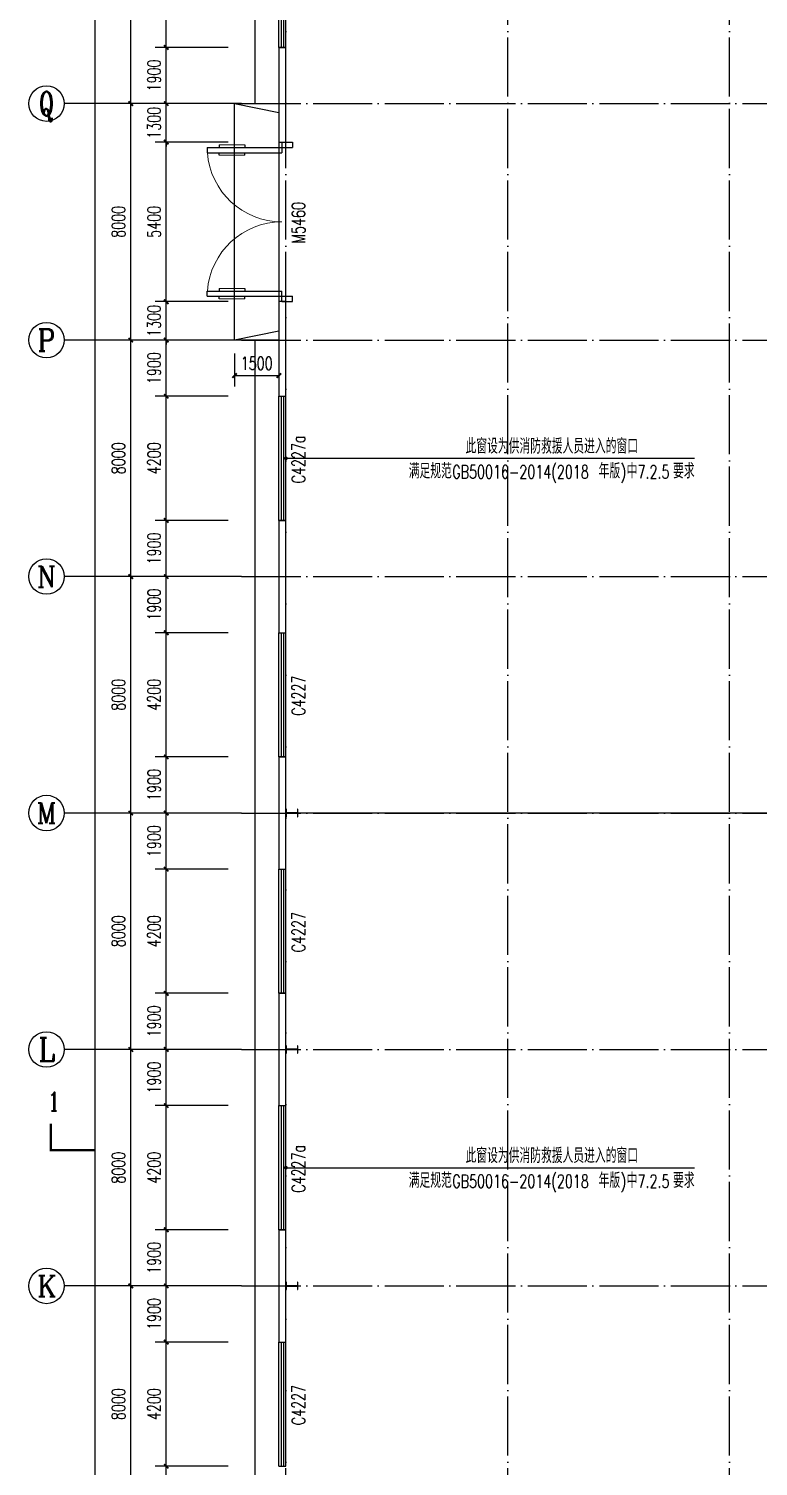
# Model space of a CAD drawing. Extents: x 14591016 to 15383666, y -730593 to -510197.
# Drawn here: x 14687266 to 14711938, y -640743 to -592110 of the extents above; entities that cross this region are included whole.
import ezdxf
from ezdxf.enums import TextEntityAlignment as Align

# ---------------------------------------------------------------- set-up
doc = ezdxf.new("R2010")
doc.units = 0
doc.header["$LTSCALE"] = 1000
doc.header["$MEASUREMENT"] = 0
doc.linetypes.add('DASH', pattern=[0.35, 0.25, -0.1])
doc.linetypes.add('DOTE', pattern=[2.42, 2, -0.2, 0.02, -0.2])
for name, color, linetype in [('AXIS', 3, 'Continuous'), ('AXIS_TEXT', 7, 'Continuous'), ('COLUMN', 2, 'Continuous'), ('DIM_LEAD', 3, 'Continuous'), ('DIM_SYMB', 3, 'Continuous'), ('DOTE', 1, 'DOTE'), ('PUB_DIM', 3, 'Continuous'), ('PUB_TEXT', 7, 'Continuous'), ('WALL-PARAPET', 6, 'Continuous'), ('WINDOW', 4, 'Continuous'), ('WINDOW_TEXT', 7, 'Continuous')]:
    doc.layers.add(name, color=color, linetype=linetype)
doc.styles.add('_TCH_AXIS', font='COMPLEX', dxfattribs={"bigfont": 'GBCBIG'})
doc.styles.add('_TCH_DIM', font='SIMPLEX', dxfattribs={"bigfont": 'GBCBIG'})
doc.styles.add('_TCH_DIM_T3', font='SIMPLEX', dxfattribs={"width": 0.705882, "bigfont": 'GBCBIG'})
doc.styles.add('_TCH_LABEL', font='COMPLEX', dxfattribs={"bigfont": 'GBCBIG'})
doc.styles.add('_TCH_WINDOW', font='SIMPLEX', dxfattribs={"height": 3.5, "bigfont": 'GBCBIG'})
doc.styles.add('COMPLEX', font='COMPLEX')
doc.dimstyles.new('_TCH_ARCH&&150', dxfattribs={"dimtxt": 446.25, "dimasz": 150, "dimexe": 375, "dimexo": 450, "dimgap": 189.375, "dimtad": 1, "dimdec": 0, "dimzin": 0, "dimdsep": 46, "dimtxsty": '_TCH_DIM_T3', "dimblk": 'ARCHTICK', "dimcen": 0.09, "dimclrt": 7, "dimazin": 2, "dimtfac": 1, "dimtdec": 0, "dimtix": 1, "dimtmove": 2, "dimatfit": 3, "dimfxl": 0, "dimtolj": 1, "dimtzin": 0, "dimarcsym": 0})

# ---------------------------------------------------------------- blocks, each defined once
blk = doc.blocks.new('A$C797E1D2B')
at = {"layer": 'COLUMN'}
h = blk.add_hatch(color=256, dxfattribs=at)
h.paths.add_polyline_path([(125, 400), (250, 400), (250, 388), (130, 388), (130, 200), (125, 200)])
h.paths.add_polyline_path([(0, 400), (125, 400), (125, 200), (120, 200), (120, 388), (0, 388)])
h.paths.add_polyline_path([(0, 12), (120, 12), (120, 200), (125, 200), (125, 0), (0, 0)])
h.paths.add_polyline_path([(125, 200), (130, 200), (130, 12), (250, 12), (250, 0), (125, 0)])
blk.add_lwpolyline([(250, 0), (250, 12), (130, 12), (130, 388), (250, 388), (250, 400), (0, 400), (0, 388), (120, 388), (120, 12), (0, 12), (0, 0)], close=True, dxfattribs=at)
blk = doc.blocks.new('$DorLib2D$00000011')
for p, q in [((-0.4667, 0.4709), (-0.4667, -0.0625)), ((-0.4667, 0.4709), (-0.4333, 0.4709)), ((-0.4333, 0.4709), (-0.4333, 0.0042)), ((0.4333, 0.4709), (0.4333, 0.0042)), ((0.4667, 0.4709), (0.4333, 0.4709)), ((0.4667, 0.4709), (0.4667, -0.0625)), ((-0.4833, 0.3962), (-0.4667, 0.3962)), ((-0.4167, 0.3962), (-0.4333, 0.3962)), ((0.4167, 0.3962), (0.4333, 0.3962)), ((0.4833, 0.3962), (0.4667, 0.3962)), ((-0.4833, 0.2346), (-0.4667, 0.2346)), ((-0.4167, 0.2346), (-0.4333, 0.2346)), ((0.4167, 0.2346), (0.4333, 0.2346)), ((0.4833, 0.2346), (0.4667, 0.2346)), ((-0.5, 0.0042), (-0.4333, 0.0042)), ((-0.5, 0.0042), (-0.5, -0.0625)), ((0.5, 0.0042), (0.4333, 0.0042)), ((0.5, 0.0042), (0.5, -0.0625)), ((-0.5, -0.0625), (-0.4667, -0.0625)), ((0.5, -0.0625), (0.4667, -0.0625))]:
    blk.add_line(p, q)
at = {"lineweight": 13}
for p, q in [((-0.4833, 0.3962), (-0.4833, 0.2346)), ((-0.4167, 0.3962), (-0.4167, 0.2346)), ((0.4167, 0.3962), (0.4167, 0.2346)), ((0.4833, 0.3962), (0.4833, 0.2346))]:
    blk.add_line(p, q, dxfattribs=at)
for centre, start, end in [((-0.4667, 0.0042), 0, 85.90396), ((0.4667, 0.0042), 94.09604, 180)]:
    blk.add_arc(centre, 0.4667, start, end, dxfattribs=at)
blk = doc.blocks.new('$TCHSYS$WIN2D')
for p, q in [((-0.5, 0.5), (0.5, 0.5)), ((-0.5, 0.5), (-0.5, -0.5)), ((0.5, 0.5), (0.5, -0.5)), ((0.5, 0.167), (-0.5, 0.167)), ((0.5, -0.167), (-0.5, -0.167)), ((-0.5, -0.5), (0.5, -0.5))]:
    blk.add_line(p, q)
blk = doc.blocks.new('_AXISO')
blk.add_circle((0, 0), 0.5)
at = {"layer": 'AXIS_TEXT', "style": 'COMPLEX', "width": 1.041667}
blk.add_attdef('A', text='', height=0.56, dxfattribs=at).set_placement((-0.25, -0.28), (0.25, -0.28), align=Align.FIT)
blk = doc.blocks.new('_ArchTick')
at = {"color": 0, "linetype": 'ByBlock', "const_width": 0.4}
blk.add_lwpolyline([(-0.5, -0.5), (0.5, 0.5)], dxfattribs=at)
blk = doc.blocks.new('*D67')
at = {"layer": 'AXIS', "color": 0, "lineweight": -2}
for p, q in [((14694016, -586403), (14689141, -586403)), ((14689516, -706883), (14689516, -586403)), ((14694016, -706883), (14689141, -706883))]:
    blk.add_line(p, q, dxfattribs=at)
at = {"layer": 'Defpoints', "color": 0}
for p in [(14689516, -586403), (14694466, -586403), (14694466, -706883)]:
    blk.add_point(p, dxfattribs=at)
at = {"layer": 'AXIS', "color": 0, "lineweight": -2, "xscale": 150, "yscale": 150, "zscale": 150}
for p, rotation in [((14689516, -586403), 90), ((14689516, -706883), 270)]:
    blk.add_blockref('_ArchTick', p, dxfattribs=dict(at, rotation=rotation))
at = {"layer": 'AXIS', "color": 7, "insert": (14689104, -646643), "char_height": 446.2, "attachment_point": 5, "rotation": 90, "style": '_TCH_DIM_T3'}
blk.add_mtext('\\A1;120480', dxfattribs=at)
blk = doc.blocks.new('*D77')
at = {"layer": 'AXIS', "color": 0, "lineweight": -2}
for p, q in [((14694016, -634643), (14690341, -634643)), ((14690716, -642643), (14690716, -634643)), ((14694016, -642643), (14690341, -642643))]:
    blk.add_line(p, q, dxfattribs=at)
at = {"layer": 'Defpoints', "color": 0}
for p in [(14690716, -634643), (14694466, -634643), (14694466, -642643)]:
    blk.add_point(p, dxfattribs=at)
at = {"layer": 'AXIS', "color": 0, "lineweight": -2, "xscale": 150, "yscale": 150, "zscale": 150}
for p, rotation in [((14690716, -634643), 90), ((14690716, -642643), 270)]:
    blk.add_blockref('_ArchTick', p, dxfattribs=dict(at, rotation=rotation))
at = {"layer": 'AXIS', "color": 7, "insert": (14690304, -638643), "char_height": 446.2, "attachment_point": 5, "rotation": 90, "style": '_TCH_DIM_T3'}
blk.add_mtext('\\A1;8000', dxfattribs=at)
blk = doc.blocks.new('*D78')
at = {"layer": 'AXIS', "color": 0, "lineweight": -2}
for p, q in [((14694016, -626643), (14690341, -626643)), ((14690716, -634643), (14690716, -626643)), ((14694016, -634643), (14690341, -634643))]:
    blk.add_line(p, q, dxfattribs=at)
at = {"layer": 'Defpoints', "color": 0}
for p in [(14690716, -626643), (14694466, -626643), (14694466, -634643)]:
    blk.add_point(p, dxfattribs=at)
at = {"layer": 'AXIS', "color": 0, "lineweight": -2, "xscale": 150, "yscale": 150, "zscale": 150}
for p, rotation in [((14690716, -626643), 90), ((14690716, -634643), 270)]:
    blk.add_blockref('_ArchTick', p, dxfattribs=dict(at, rotation=rotation))
at = {"layer": 'AXIS', "color": 7, "insert": (14690304, -630643), "char_height": 446.2, "attachment_point": 5, "rotation": 90, "style": '_TCH_DIM_T3'}
blk.add_mtext('\\A1;8000', dxfattribs=at)
blk = doc.blocks.new('*D79')
at = {"layer": 'AXIS', "color": 0, "lineweight": -2}
for p, q in [((14694016, -618643), (14690341, -618643)), ((14690716, -626643), (14690716, -618643)), ((14694016, -626643), (14690341, -626643))]:
    blk.add_line(p, q, dxfattribs=at)
at = {"layer": 'Defpoints', "color": 0}
for p in [(14690716, -618643), (14694466, -618643), (14694466, -626643)]:
    blk.add_point(p, dxfattribs=at)
at = {"layer": 'AXIS', "color": 0, "lineweight": -2, "xscale": 150, "yscale": 150, "zscale": 150}
for p, rotation in [((14690716, -618643), 90), ((14690716, -626643), 270)]:
    blk.add_blockref('_ArchTick', p, dxfattribs=dict(at, rotation=rotation))
at = {"layer": 'AXIS', "color": 7, "insert": (14690304, -622643), "char_height": 446.2, "attachment_point": 5, "rotation": 90, "style": '_TCH_DIM_T3'}
blk.add_mtext('\\A1;8000', dxfattribs=at)
blk = doc.blocks.new('*D80')
at = {"layer": 'AXIS', "color": 0, "lineweight": -2}
for p, q in [((14694016, -610643), (14690341, -610643)), ((14690716, -618643), (14690716, -610643)), ((14694016, -618643), (14690341, -618643))]:
    blk.add_line(p, q, dxfattribs=at)
at = {"layer": 'Defpoints', "color": 0}
for p in [(14690716, -610643), (14694466, -610643), (14694466, -618643)]:
    blk.add_point(p, dxfattribs=at)
at = {"layer": 'AXIS', "color": 0, "lineweight": -2, "xscale": 150, "yscale": 150, "zscale": 150}
for p, rotation in [((14690716, -610643), 90), ((14690716, -618643), 270)]:
    blk.add_blockref('_ArchTick', p, dxfattribs=dict(at, rotation=rotation))
at = {"layer": 'AXIS', "color": 7, "insert": (14690304, -614643), "char_height": 446.2, "attachment_point": 5, "rotation": 90, "style": '_TCH_DIM_T3'}
blk.add_mtext('\\A1;8000', dxfattribs=at)
blk = doc.blocks.new('*D81')
at = {"layer": 'AXIS', "color": 0, "lineweight": -2}
for p, q in [((14694016, -602643), (14690341, -602643)), ((14690716, -610643), (14690716, -602643)), ((14694016, -610643), (14690341, -610643))]:
    blk.add_line(p, q, dxfattribs=at)
at = {"layer": 'Defpoints', "color": 0}
for p in [(14690716, -602643), (14694466, -602643), (14694466, -610643)]:
    blk.add_point(p, dxfattribs=at)
at = {"layer": 'AXIS', "color": 0, "lineweight": -2, "xscale": 150, "yscale": 150, "zscale": 150}
for p, rotation in [((14690716, -602643), 90), ((14690716, -610643), 270)]:
    blk.add_blockref('_ArchTick', p, dxfattribs=dict(at, rotation=rotation))
at = {"layer": 'AXIS', "color": 7, "insert": (14690304, -606643), "char_height": 446.2, "attachment_point": 5, "rotation": 90, "style": '_TCH_DIM_T3'}
blk.add_mtext('\\A1;8000', dxfattribs=at)
blk = doc.blocks.new('*D82')
at = {"layer": 'AXIS', "color": 0, "lineweight": -2}
for p, q in [((14694016, -594643), (14690341, -594643)), ((14690716, -602643), (14690716, -594643)), ((14694016, -602643), (14690341, -602643))]:
    blk.add_line(p, q, dxfattribs=at)
at = {"layer": 'Defpoints', "color": 0}
for p in [(14690716, -594643), (14694466, -594643), (14694466, -602643)]:
    blk.add_point(p, dxfattribs=at)
at = {"layer": 'AXIS', "color": 0, "lineweight": -2, "xscale": 150, "yscale": 150, "zscale": 150}
for p, rotation in [((14690716, -594643), 90), ((14690716, -602643), 270)]:
    blk.add_blockref('_ArchTick', p, dxfattribs=dict(at, rotation=rotation))
at = {"layer": 'AXIS', "color": 7, "insert": (14690304, -598643), "char_height": 446.2, "attachment_point": 5, "rotation": 90, "style": '_TCH_DIM_T3'}
blk.add_mtext('\\A1;8000', dxfattribs=at)
blk = doc.blocks.new('*D83')
at = {"layer": 'AXIS', "color": 0, "lineweight": -2}
for p, q in [((14694016, -586643), (14690341, -586643)), ((14690716, -594643), (14690716, -586643)), ((14694016, -594643), (14690341, -594643))]:
    blk.add_line(p, q, dxfattribs=at)
at = {"layer": 'Defpoints', "color": 0}
for p in [(14690716, -586643), (14694466, -586643), (14694466, -594643)]:
    blk.add_point(p, dxfattribs=at)
at = {"layer": 'AXIS', "color": 0, "lineweight": -2, "xscale": 150, "yscale": 150, "zscale": 150}
for p, rotation in [((14690716, -586643), 90), ((14690716, -594643), 270)]:
    blk.add_blockref('_ArchTick', p, dxfattribs=dict(at, rotation=rotation))
at = {"layer": 'AXIS', "color": 7, "insert": (14690304, -590643), "char_height": 446.2, "attachment_point": 5, "rotation": 90, "style": '_TCH_DIM_T3'}
blk.add_mtext('\\A1;8000', dxfattribs=at)
blk = doc.blocks.new('*D341')
at = {"layer": 'Defpoints', "color": 0}
for p in [(14691916, -588543), (14694466, -588543), (14694466, -592743)]:
    blk.add_point(p, dxfattribs=at)
at = {"layer": 'PUB_DIM', "color": 0, "lineweight": -2}
for p, q in [((14694016, -588543), (14691541, -588543)), ((14691916, -592743), (14691916, -588543)), ((14694016, -592743), (14691541, -592743))]:
    blk.add_line(p, q, dxfattribs=at)
at = {"layer": 'PUB_DIM', "color": 0, "lineweight": -2, "xscale": 150, "yscale": 150, "zscale": 150}
for p, rotation in [((14691916, -588543), 90), ((14691916, -592743), 270)]:
    blk.add_blockref('_ArchTick', p, dxfattribs=dict(at, rotation=rotation))
at = {"layer": 'PUB_DIM', "color": 7, "insert": (14691504, -590643), "char_height": 446.2, "attachment_point": 5, "rotation": 90, "style": '_TCH_DIM_T3'}
blk.add_mtext('\\A1;4200', dxfattribs=at)
blk = doc.blocks.new('*D342')
at = {"layer": 'Defpoints', "color": 0}
for p in [(14691916, -592743), (14694466, -592743), (14694466, -594643)]:
    blk.add_point(p, dxfattribs=at)
at = {"layer": 'PUB_DIM', "color": 0, "lineweight": -2}
for p, q in [((14694016, -592743), (14691541, -592743)), ((14691916, -594643), (14691916, -592743)), ((14694016, -594643), (14691541, -594643))]:
    blk.add_line(p, q, dxfattribs=at)
at = {"layer": 'PUB_DIM', "color": 0, "lineweight": -2, "xscale": 150, "yscale": 150, "zscale": 150}
for p, rotation in [((14691916, -592743), 90), ((14691916, -594643), 270)]:
    blk.add_blockref('_ArchTick', p, dxfattribs=dict(at, rotation=rotation))
at = {"layer": 'PUB_DIM', "color": 7, "insert": (14691504, -593693), "char_height": 446.2, "attachment_point": 5, "rotation": 90, "style": '_TCH_DIM_T3'}
blk.add_mtext('\\A1;1900', dxfattribs=at)
blk = doc.blocks.new('*D343')
at = {"layer": 'Defpoints', "color": 0}
for p in [(14691916, -594643), (14694466, -594643), (14694466, -595943)]:
    blk.add_point(p, dxfattribs=at)
at = {"layer": 'PUB_DIM', "color": 0, "lineweight": -2}
for p, q in [((14694016, -594643), (14691541, -594643)), ((14691916, -594643), (14691916, -594493)), ((14691916, -595943), (14691916, -594643)), ((14694016, -595943), (14691541, -595943)), ((14691916, -595943), (14691916, -596093))]:
    blk.add_line(p, q, dxfattribs=at)
at = {"layer": 'PUB_DIM', "color": 0, "lineweight": -2, "xscale": 150, "yscale": 150, "zscale": 150}
for p, rotation in [((14691916, -594643), 270), ((14691916, -595943), 90)]:
    blk.add_blockref('_ArchTick', p, dxfattribs=dict(at, rotation=rotation))
at = {"layer": 'PUB_DIM', "color": 7, "insert": (14691504, -595293), "char_height": 446.2, "attachment_point": 5, "rotation": 90, "style": '_TCH_DIM_T3'}
blk.add_mtext('\\A1;1300', dxfattribs=at)
blk = doc.blocks.new('*D344')
at = {"layer": 'Defpoints', "color": 0}
for p in [(14691916, -595943), (14694466, -595943), (14694466, -601343)]:
    blk.add_point(p, dxfattribs=at)
at = {"layer": 'PUB_DIM', "color": 0, "lineweight": -2}
for p, q in [((14694016, -595943), (14691541, -595943)), ((14691916, -601343), (14691916, -595943)), ((14694016, -601343), (14691541, -601343))]:
    blk.add_line(p, q, dxfattribs=at)
at = {"layer": 'PUB_DIM', "color": 0, "lineweight": -2, "xscale": 150, "yscale": 150, "zscale": 150}
for p, rotation in [((14691916, -595943), 90), ((14691916, -601343), 270)]:
    blk.add_blockref('_ArchTick', p, dxfattribs=dict(at, rotation=rotation))
at = {"layer": 'PUB_DIM', "color": 7, "insert": (14691504, -598643), "char_height": 446.2, "attachment_point": 5, "rotation": 90, "style": '_TCH_DIM_T3'}
blk.add_mtext('\\A1;5400', dxfattribs=at)
blk = doc.blocks.new('*D345')
at = {"layer": 'Defpoints', "color": 0}
for p in [(14691916, -601343), (14694466, -601343), (14694466, -602643)]:
    blk.add_point(p, dxfattribs=at)
at = {"layer": 'PUB_DIM', "color": 0, "lineweight": -2}
for p, q in [((14694016, -601343), (14691541, -601343)), ((14691916, -601343), (14691916, -601193)), ((14691916, -602643), (14691916, -601343)), ((14694016, -602643), (14691541, -602643)), ((14691916, -602643), (14691916, -602793))]:
    blk.add_line(p, q, dxfattribs=at)
at = {"layer": 'PUB_DIM', "color": 0, "lineweight": -2, "xscale": 150, "yscale": 150, "zscale": 150}
for p, rotation in [((14691916, -601343), 270), ((14691916, -602643), 90)]:
    blk.add_blockref('_ArchTick', p, dxfattribs=dict(at, rotation=rotation))
at = {"layer": 'PUB_DIM', "color": 7, "insert": (14691504, -601993), "char_height": 446.2, "attachment_point": 5, "rotation": 90, "style": '_TCH_DIM_T3'}
blk.add_mtext('\\A1;1300', dxfattribs=at)
blk = doc.blocks.new('*D346')
at = {"layer": 'Defpoints', "color": 0}
for p in [(14691916, -602643), (14694466, -602643), (14694466, -604543)]:
    blk.add_point(p, dxfattribs=at)
at = {"layer": 'PUB_DIM', "color": 0, "lineweight": -2}
for p, q in [((14694016, -602643), (14691541, -602643)), ((14691916, -604543), (14691916, -602643)), ((14694016, -604543), (14691541, -604543))]:
    blk.add_line(p, q, dxfattribs=at)
at = {"layer": 'PUB_DIM', "color": 0, "lineweight": -2, "xscale": 150, "yscale": 150, "zscale": 150}
for p, rotation in [((14691916, -602643), 90), ((14691916, -604543), 270)]:
    blk.add_blockref('_ArchTick', p, dxfattribs=dict(at, rotation=rotation))
at = {"layer": 'PUB_DIM', "color": 7, "insert": (14691504, -603593), "char_height": 446.2, "attachment_point": 5, "rotation": 90, "style": '_TCH_DIM_T3'}
blk.add_mtext('\\A1;1900', dxfattribs=at)
blk = doc.blocks.new('*D347')
at = {"layer": 'Defpoints', "color": 0}
for p in [(14691916, -604543), (14694466, -604543), (14694466, -608743)]:
    blk.add_point(p, dxfattribs=at)
at = {"layer": 'PUB_DIM', "color": 0, "lineweight": -2}
for p, q in [((14694016, -604543), (14691541, -604543)), ((14691916, -608743), (14691916, -604543)), ((14694016, -608743), (14691541, -608743))]:
    blk.add_line(p, q, dxfattribs=at)
at = {"layer": 'PUB_DIM', "color": 0, "lineweight": -2, "xscale": 150, "yscale": 150, "zscale": 150}
for p, rotation in [((14691916, -604543), 90), ((14691916, -608743), 270)]:
    blk.add_blockref('_ArchTick', p, dxfattribs=dict(at, rotation=rotation))
at = {"layer": 'PUB_DIM', "color": 7, "insert": (14691504, -606643), "char_height": 446.2, "attachment_point": 5, "rotation": 90, "style": '_TCH_DIM_T3'}
blk.add_mtext('\\A1;4200', dxfattribs=at)
blk = doc.blocks.new('*D348')
at = {"layer": 'Defpoints', "color": 0}
for p in [(14691916, -608743), (14694466, -608743), (14694466, -610643)]:
    blk.add_point(p, dxfattribs=at)
at = {"layer": 'PUB_DIM', "color": 0, "lineweight": -2}
for p, q in [((14694016, -608743), (14691541, -608743)), ((14691916, -610643), (14691916, -608743)), ((14694016, -610643), (14691541, -610643))]:
    blk.add_line(p, q, dxfattribs=at)
at = {"layer": 'PUB_DIM', "color": 0, "lineweight": -2, "xscale": 150, "yscale": 150, "zscale": 150}
for p, rotation in [((14691916, -608743), 90), ((14691916, -610643), 270)]:
    blk.add_blockref('_ArchTick', p, dxfattribs=dict(at, rotation=rotation))
at = {"layer": 'PUB_DIM', "color": 7, "insert": (14691504, -609693), "char_height": 446.2, "attachment_point": 5, "rotation": 90, "style": '_TCH_DIM_T3'}
blk.add_mtext('\\A1;1900', dxfattribs=at)
blk = doc.blocks.new('*D349')
at = {"layer": 'Defpoints', "color": 0}
for p in [(14691916, -610643), (14694466, -610643), (14694466, -612543)]:
    blk.add_point(p, dxfattribs=at)
at = {"layer": 'PUB_DIM', "color": 0, "lineweight": -2}
for p, q in [((14694016, -610643), (14691541, -610643)), ((14691916, -612543), (14691916, -610643)), ((14694016, -612543), (14691541, -612543))]:
    blk.add_line(p, q, dxfattribs=at)
at = {"layer": 'PUB_DIM', "color": 0, "lineweight": -2, "xscale": 150, "yscale": 150, "zscale": 150}
for p, rotation in [((14691916, -610643), 90), ((14691916, -612543), 270)]:
    blk.add_blockref('_ArchTick', p, dxfattribs=dict(at, rotation=rotation))
at = {"layer": 'PUB_DIM', "color": 7, "insert": (14691504, -611593), "char_height": 446.2, "attachment_point": 5, "rotation": 90, "style": '_TCH_DIM_T3'}
blk.add_mtext('\\A1;1900', dxfattribs=at)
blk = doc.blocks.new('*D350')
at = {"layer": 'Defpoints', "color": 0}
for p in [(14691916, -612543), (14694466, -612543), (14694466, -616743)]:
    blk.add_point(p, dxfattribs=at)
at = {"layer": 'PUB_DIM', "color": 0, "lineweight": -2}
for p, q in [((14694016, -612543), (14691541, -612543)), ((14691916, -616743), (14691916, -612543)), ((14694016, -616743), (14691541, -616743))]:
    blk.add_line(p, q, dxfattribs=at)
at = {"layer": 'PUB_DIM', "color": 0, "lineweight": -2, "xscale": 150, "yscale": 150, "zscale": 150}
for p, rotation in [((14691916, -612543), 90), ((14691916, -616743), 270)]:
    blk.add_blockref('_ArchTick', p, dxfattribs=dict(at, rotation=rotation))
at = {"layer": 'PUB_DIM', "color": 7, "insert": (14691504, -614643), "char_height": 446.2, "attachment_point": 5, "rotation": 90, "style": '_TCH_DIM_T3'}
blk.add_mtext('\\A1;4200', dxfattribs=at)
blk = doc.blocks.new('*D351')
at = {"layer": 'Defpoints', "color": 0}
for p in [(14691916, -616743), (14694466, -616743), (14694466, -618643)]:
    blk.add_point(p, dxfattribs=at)
at = {"layer": 'PUB_DIM', "color": 0, "lineweight": -2}
for p, q in [((14694016, -616743), (14691541, -616743)), ((14691916, -618643), (14691916, -616743)), ((14694016, -618643), (14691541, -618643))]:
    blk.add_line(p, q, dxfattribs=at)
at = {"layer": 'PUB_DIM', "color": 0, "lineweight": -2, "xscale": 150, "yscale": 150, "zscale": 150}
for p, rotation in [((14691916, -616743), 90), ((14691916, -618643), 270)]:
    blk.add_blockref('_ArchTick', p, dxfattribs=dict(at, rotation=rotation))
at = {"layer": 'PUB_DIM', "color": 7, "insert": (14691504, -617693), "char_height": 446.2, "attachment_point": 5, "rotation": 90, "style": '_TCH_DIM_T3'}
blk.add_mtext('\\A1;1900', dxfattribs=at)
blk = doc.blocks.new('*D352')
at = {"layer": 'Defpoints', "color": 0}
for p in [(14691916, -618643), (14694466, -618643), (14694466, -620543)]:
    blk.add_point(p, dxfattribs=at)
at = {"layer": 'PUB_DIM', "color": 0, "lineweight": -2}
for p, q in [((14694016, -618643), (14691541, -618643)), ((14691916, -620543), (14691916, -618643)), ((14694016, -620543), (14691541, -620543))]:
    blk.add_line(p, q, dxfattribs=at)
at = {"layer": 'PUB_DIM', "color": 0, "lineweight": -2, "xscale": 150, "yscale": 150, "zscale": 150}
for p, rotation in [((14691916, -618643), 90), ((14691916, -620543), 270)]:
    blk.add_blockref('_ArchTick', p, dxfattribs=dict(at, rotation=rotation))
at = {"layer": 'PUB_DIM', "color": 7, "insert": (14691504, -619593), "char_height": 446.2, "attachment_point": 5, "rotation": 90, "style": '_TCH_DIM_T3'}
blk.add_mtext('\\A1;1900', dxfattribs=at)
blk = doc.blocks.new('*D353')
at = {"layer": 'Defpoints', "color": 0}
for p in [(14691916, -620543), (14694466, -620543), (14694466, -624743)]:
    blk.add_point(p, dxfattribs=at)
at = {"layer": 'PUB_DIM', "color": 0, "lineweight": -2}
for p, q in [((14694016, -620543), (14691541, -620543)), ((14691916, -624743), (14691916, -620543)), ((14694016, -624743), (14691541, -624743))]:
    blk.add_line(p, q, dxfattribs=at)
at = {"layer": 'PUB_DIM', "color": 0, "lineweight": -2, "xscale": 150, "yscale": 150, "zscale": 150}
for p, rotation in [((14691916, -620543), 90), ((14691916, -624743), 270)]:
    blk.add_blockref('_ArchTick', p, dxfattribs=dict(at, rotation=rotation))
at = {"layer": 'PUB_DIM', "color": 7, "insert": (14691504, -622643), "char_height": 446.2, "attachment_point": 5, "rotation": 90, "style": '_TCH_DIM_T3'}
blk.add_mtext('\\A1;4200', dxfattribs=at)
blk = doc.blocks.new('*D354')
at = {"layer": 'Defpoints', "color": 0}
for p in [(14691916, -624743), (14694466, -624743), (14694466, -626643)]:
    blk.add_point(p, dxfattribs=at)
at = {"layer": 'PUB_DIM', "color": 0, "lineweight": -2}
for p, q in [((14694016, -624743), (14691541, -624743)), ((14691916, -626643), (14691916, -624743)), ((14694016, -626643), (14691541, -626643))]:
    blk.add_line(p, q, dxfattribs=at)
at = {"layer": 'PUB_DIM', "color": 0, "lineweight": -2, "xscale": 150, "yscale": 150, "zscale": 150}
for p, rotation in [((14691916, -624743), 90), ((14691916, -626643), 270)]:
    blk.add_blockref('_ArchTick', p, dxfattribs=dict(at, rotation=rotation))
at = {"layer": 'PUB_DIM', "color": 7, "insert": (14691504, -625693), "char_height": 446.2, "attachment_point": 5, "rotation": 90, "style": '_TCH_DIM_T3'}
blk.add_mtext('\\A1;1900', dxfattribs=at)
blk = doc.blocks.new('*D355')
at = {"layer": 'Defpoints', "color": 0}
for p in [(14691916, -626643), (14694466, -626643), (14694466, -628543)]:
    blk.add_point(p, dxfattribs=at)
at = {"layer": 'PUB_DIM', "color": 0, "lineweight": -2}
for p, q in [((14694016, -626643), (14691541, -626643)), ((14691916, -628543), (14691916, -626643)), ((14694016, -628543), (14691541, -628543))]:
    blk.add_line(p, q, dxfattribs=at)
at = {"layer": 'PUB_DIM', "color": 0, "lineweight": -2, "xscale": 150, "yscale": 150, "zscale": 150}
for p, rotation in [((14691916, -626643), 90), ((14691916, -628543), 270)]:
    blk.add_blockref('_ArchTick', p, dxfattribs=dict(at, rotation=rotation))
at = {"layer": 'PUB_DIM', "color": 7, "insert": (14691504, -627593), "char_height": 446.2, "attachment_point": 5, "rotation": 90, "style": '_TCH_DIM_T3'}
blk.add_mtext('\\A1;1900', dxfattribs=at)
blk = doc.blocks.new('*D356')
at = {"layer": 'Defpoints', "color": 0}
for p in [(14691916, -628543), (14694466, -628543), (14694466, -632743)]:
    blk.add_point(p, dxfattribs=at)
at = {"layer": 'PUB_DIM', "color": 0, "lineweight": -2}
for p, q in [((14694016, -628543), (14691541, -628543)), ((14691916, -632743), (14691916, -628543)), ((14694016, -632743), (14691541, -632743))]:
    blk.add_line(p, q, dxfattribs=at)
at = {"layer": 'PUB_DIM', "color": 0, "lineweight": -2, "xscale": 150, "yscale": 150, "zscale": 150}
for p, rotation in [((14691916, -628543), 90), ((14691916, -632743), 270)]:
    blk.add_blockref('_ArchTick', p, dxfattribs=dict(at, rotation=rotation))
at = {"layer": 'PUB_DIM', "color": 7, "insert": (14691504, -630643), "char_height": 446.2, "attachment_point": 5, "rotation": 90, "style": '_TCH_DIM_T3'}
blk.add_mtext('\\A1;4200', dxfattribs=at)
blk = doc.blocks.new('*D357')
at = {"layer": 'Defpoints', "color": 0}
for p in [(14691916, -632743), (14694466, -632743), (14694466, -634643)]:
    blk.add_point(p, dxfattribs=at)
at = {"layer": 'PUB_DIM', "color": 0, "lineweight": -2}
for p, q in [((14694016, -632743), (14691541, -632743)), ((14691916, -634643), (14691916, -632743)), ((14694016, -634643), (14691541, -634643))]:
    blk.add_line(p, q, dxfattribs=at)
at = {"layer": 'PUB_DIM', "color": 0, "lineweight": -2, "xscale": 150, "yscale": 150, "zscale": 150}
for p, rotation in [((14691916, -632743), 90), ((14691916, -634643), 270)]:
    blk.add_blockref('_ArchTick', p, dxfattribs=dict(at, rotation=rotation))
at = {"layer": 'PUB_DIM', "color": 7, "insert": (14691504, -633693), "char_height": 446.2, "attachment_point": 5, "rotation": 90, "style": '_TCH_DIM_T3'}
blk.add_mtext('\\A1;1900', dxfattribs=at)
blk = doc.blocks.new('*D358')
at = {"layer": 'Defpoints', "color": 0}
for p in [(14691916, -634643), (14694466, -634643), (14694466, -636543)]:
    blk.add_point(p, dxfattribs=at)
at = {"layer": 'PUB_DIM', "color": 0, "lineweight": -2}
for p, q in [((14694016, -634643), (14691541, -634643)), ((14691916, -636543), (14691916, -634643)), ((14694016, -636543), (14691541, -636543))]:
    blk.add_line(p, q, dxfattribs=at)
at = {"layer": 'PUB_DIM', "color": 0, "lineweight": -2, "xscale": 150, "yscale": 150, "zscale": 150}
for p, rotation in [((14691916, -634643), 90), ((14691916, -636543), 270)]:
    blk.add_blockref('_ArchTick', p, dxfattribs=dict(at, rotation=rotation))
at = {"layer": 'PUB_DIM', "color": 7, "insert": (14691504, -635593), "char_height": 446.2, "attachment_point": 5, "rotation": 90, "style": '_TCH_DIM_T3'}
blk.add_mtext('\\A1;1900', dxfattribs=at)
blk = doc.blocks.new('*D359')
at = {"layer": 'Defpoints', "color": 0}
for p in [(14691916, -636543), (14694466, -636543), (14694466, -640743)]:
    blk.add_point(p, dxfattribs=at)
at = {"layer": 'PUB_DIM', "color": 0, "lineweight": -2}
for p, q in [((14694016, -636543), (14691541, -636543)), ((14691916, -640743), (14691916, -636543)), ((14694016, -640743), (14691541, -640743))]:
    blk.add_line(p, q, dxfattribs=at)
at = {"layer": 'PUB_DIM', "color": 0, "lineweight": -2, "xscale": 150, "yscale": 150, "zscale": 150}
for p, rotation in [((14691916, -636543), 90), ((14691916, -640743), 270)]:
    blk.add_blockref('_ArchTick', p, dxfattribs=dict(at, rotation=rotation))
at = {"layer": 'PUB_DIM', "color": 7, "insert": (14691504, -638643), "char_height": 446.2, "attachment_point": 5, "rotation": 90, "style": '_TCH_DIM_T3'}
blk.add_mtext('\\A1;4200', dxfattribs=at)
blk = doc.blocks.new('*D360')
at = {"layer": 'Defpoints', "color": 0}
for p in [(14691916, -640743), (14694466, -640743), (14694466, -642643)]:
    blk.add_point(p, dxfattribs=at)
at = {"layer": 'PUB_DIM', "color": 0, "lineweight": -2}
for p, q in [((14694016, -640743), (14691541, -640743)), ((14691916, -642643), (14691916, -640743)), ((14694016, -642643), (14691541, -642643))]:
    blk.add_line(p, q, dxfattribs=at)
at = {"layer": 'PUB_DIM', "color": 0, "lineweight": -2, "xscale": 150, "yscale": 150, "zscale": 150}
for p, rotation in [((14691916, -640743), 90), ((14691916, -642643), 270)]:
    blk.add_blockref('_ArchTick', p, dxfattribs=dict(at, rotation=rotation))
at = {"layer": 'PUB_DIM', "color": 7, "insert": (14691504, -641693), "char_height": 446.2, "attachment_point": 5, "rotation": 90, "style": '_TCH_DIM_T3'}
blk.add_mtext('\\A1;1900', dxfattribs=at)
blk = doc.blocks.new('*D392')
at = {"layer": 'Defpoints', "color": 0}
for p in [(14694226, -602643), (14695726, -602643), (14695726, -603843)]:
    blk.add_point(p, dxfattribs=at)
at = {"layer": 'PUB_DIM', "color": 0, "lineweight": -2}
for p, q in [((14694226, -603093), (14694226, -604218)), ((14695726, -603093), (14695726, -604218)), ((14694226, -603843), (14695726, -603843))]:
    blk.add_line(p, q, dxfattribs=at)
at = {"layer": 'PUB_DIM', "color": 0, "lineweight": -2, "xscale": 150, "yscale": 150, "zscale": 150, "rotation": 180}
blk.add_blockref('_ArchTick', (14694226, -603843), dxfattribs=at)
at = {"layer": 'PUB_DIM', "color": 0, "lineweight": -2, "xscale": 150, "yscale": 150, "zscale": 150}
blk.add_blockref('_ArchTick', (14695726, -603843), dxfattribs=at)
at = {"layer": 'PUB_DIM', "color": 7, "insert": (14694976, -603430), "char_height": 446.2, "attachment_point": 5, "style": '_TCH_DIM_T3'}
blk.add_mtext('\\A1;1500', dxfattribs=at)

msp = doc.modelspace()

# ---------------------------------------------------------------- linework, layer by layer
at = {"ltscale": 0.5}
for p, q in [((14694226.1, -594642.5), (14695726.1, -594942.5)), ((14695726.1, -602342.5), (14694226.1, -602642.5))]:
    msp.add_line(p, q, dxfattribs=at)
for points in [[(14694926.1, -594642.5), (14694926.1, -585602.5), (14703466.1, -585602.5)], [(14695726.1, -602642.5), (14694226.1, -602642.5), (14694226.1, -594642.5), (14695726.1, -594642.5)], [(14694926.1, -642642.5), (14694926.1, -602642.5)]]:
    msp.add_lwpolyline(points, dxfattribs=at)
at = {"linetype": 'DASH', "ltscale": 5, "const_width": 50}
msp.add_lwpolyline([(14695966.1, -618642.5), (14755966.1, -618642.5)], dxfattribs=at)
at = {"layer": 'AXIS'}
for p, q in [((14694466.1, -594642.5), (14688466.1, -594642.5)), ((14694466.1, -602642.5), (14688466.1, -602642.5)), ((14694466.1, -610642.5), (14688466.1, -610642.5)), ((14694466.1, -618642.5), (14688466.1, -618642.5)), ((14694466.1, -626642.5), (14688466.1, -626642.5)), ((14694466.1, -634642.5), (14688466.1, -634642.5))]:
    msp.add_line(p, q, dxfattribs=at)
at = {"layer": 'DIM_LEAD'}
for p, q in [((14695966.1, -606642.5), (14700066.1, -606642.5)), ((14700066.1, -606642.5), (14709787.5, -606642.5)), ((14695966.1, -630642.5), (14700066.1, -630642.5)), ((14700066.1, -630642.5), (14709787.5, -630642.5))]:
    msp.add_line(p, q, dxfattribs=at)
at = {"layer": 'DIM_LEAD', "const_width": 60}
for points in [[(14695936.1, -606642.5, 1), (14695996.1, -606642.5, 1)], [(14695936.1, -630642.5, 1), (14695996.1, -630642.5, 1)]]:
    msp.add_lwpolyline(points, format="xyb", close=True, dxfattribs=at)
at = {"layer": 'DIM_SYMB', "const_width": 75}
msp.add_lwpolyline([(14688016.1, -629151.7), (14688016.1, -630051.7), (14689516.1, -630051.7)], dxfattribs=at)
at = {"layer": 'DOTE'}
for p, q in [((14695966.1, -708142.5), (14695966.1, -585142.5)), ((14703466.1, -708142.5), (14703466.1, -585142.5)), ((14710966.1, -708142.5), (14710966.1, -585142.5)), ((14694466.1, -594642.5), (14757466.1, -594642.5)), ((14694466.1, -602642.5), (14757466.1, -602642.5)), ((14694466.1, -610642.5), (14757466.1, -610642.5)), ((14694466.1, -618642.5), (14757466.1, -618642.5)), ((14694466.1, -626642.5), (14757466.1, -626642.5)), ((14694466.1, -634642.5), (14757466.1, -634642.5))]:
    msp.add_line(p, q, dxfattribs=at)
at = {"layer": 'WALL-PARAPET'}
for p, q in [((14695726.1, -592742.5), (14695726.1, -595942.5)), ((14695966.1, -592742.5), (14695726.1, -592742.5)), ((14695966.1, -595942.5), (14695966.1, -592742.5)), ((14695726.1, -595942.5), (14695966.1, -595942.5)), ((14695726.1, -601342.5), (14695726.1, -604542.5)), ((14695966.1, -601342.5), (14695726.1, -601342.5)), ((14695966.1, -604542.5), (14695966.1, -601342.5)), ((14695726.1, -604542.5), (14695966.1, -604542.5)), ((14695726.1, -608742.5), (14695726.1, -612542.5)), ((14695966.1, -608742.5), (14695726.1, -608742.5)), ((14695966.1, -612542.5), (14695966.1, -608742.5)), ((14695726.1, -612542.5), (14695966.1, -612542.5)), ((14695726.1, -616742.5), (14695726.1, -620542.5)), ((14695966.1, -616742.5), (14695726.1, -616742.5)), ((14695966.1, -620542.5), (14695966.1, -616742.5)), ((14695726.1, -620542.5), (14695966.1, -620542.5)), ((14695726.1, -624742.5), (14695726.1, -628542.5)), ((14695966.1, -624742.5), (14695726.1, -624742.5)), ((14695966.1, -628542.5), (14695966.1, -624742.5)), ((14695726.1, -628542.5), (14695966.1, -628542.5)), ((14695726.1, -632742.5), (14695726.1, -636542.5)), ((14695966.1, -632742.5), (14695726.1, -632742.5)), ((14695966.1, -636542.5), (14695966.1, -632742.5)), ((14695726.1, -636542.5), (14695966.1, -636542.5))]:
    msp.add_line(p, q, dxfattribs=at)
at = {"layer": 'WINDOW'}
msp.add_line((14695726.1, -595942.5), (14695726.1, -601342.5), dxfattribs=at)

# ---------------------------------------------------------------- block references
at = {"rotation": 270}
for p in [(14695966.1, -618517.5), (14695966.1, -626517.5), (14695966.1, -634517.5)]:
    msp.add_blockref('A$C797E1D2B', p, dxfattribs=at)
at = {"layer": 'AXIS'}
ref = msp.add_blockref('_AXISO', (14687866.1, -594642.5), dxfattribs=dict(at, xscale=1200, yscale=1200, zscale=1200))
ref.add_attrib('A', 'Q', dxfattribs={"layer": 'AXIS_TEXT', "ltscale": 0.5, "height": 817.6, "style": '_TCH_AXIS', "width": 0.807692}).set_placement((14687614.6, -595051.3), (14688117.7, -595051.3), align=Align.FIT)
ref = msp.add_blockref('_AXISO', (14687866.1, -602642.5), dxfattribs=dict(at, xscale=1200, yscale=1200, zscale=1200))
ref.add_attrib('A', 'P', dxfattribs={"layer": 'AXIS_TEXT', "ltscale": 0.5, "height": 746.2, "style": '_TCH_AXIS'}).set_placement((14687564.1, -603015.6), (14688168.2, -603015.6), align=Align.FIT)
ref = msp.add_blockref('_AXISO', (14687866.1, -610642.5), dxfattribs=dict(at, xscale=1200, yscale=1200, zscale=1200))
ref.add_attrib('A', 'N', dxfattribs={"layer": 'AXIS_TEXT', "ltscale": 0.5, "height": 711.9, "style": '_TCH_AXIS'}).set_placement((14687544.1, -610998.5), (14688188.2, -610998.5), align=Align.FIT)
ref = msp.add_blockref('_AXISO', (14687866.1, -618642.5), dxfattribs=dict(at, xscale=1200, yscale=1200, zscale=1200))
ref.add_attrib('A', 'M', dxfattribs={"layer": 'AXIS_TEXT', "ltscale": 0.5, "height": 678.8, "style": '_TCH_AXIS'}).set_placement((14687526.7, -618981.9), (14688205.6, -618981.9), align=Align.FIT)
ref = msp.add_blockref('_AXISO', (14687866.1, -626642.5), dxfattribs=dict(at, xscale=1200, yscale=1200, zscale=1200))
ref.add_attrib('A', 'L', dxfattribs={"layer": 'AXIS_TEXT', "ltscale": 0.5, "height": 781.2, "style": '_TCH_AXIS'}).set_placement((14687587.1, -627033.1), (14688145.1, -627033.1), align=Align.FIT)
ref = msp.add_blockref('_AXISO', (14687866.1, -634642.5), dxfattribs=dict(at, xscale=1200, yscale=1200, zscale=1200))
ref.add_attrib('A', 'K', dxfattribs={"layer": 'AXIS_TEXT', "ltscale": 0.5, "height": 711.9, "style": '_TCH_AXIS'}).set_placement((14687544.1, -634998.5), (14688188.2, -634998.5), align=Align.FIT)
at = {"layer": 'WINDOW'}
ref = msp.add_blockref('$TCHSYS$WIN2D', (14695846.1, -590642.5), dxfattribs=dict(at, xscale=-4200, yscale=-240, zscale=-4200, rotation=270))
ref.add_attrib('A', 'C4227', (14696609.1, -591355), dxfattribs={"layer": 'WINDOW_TEXT', "ltscale": 0.5, "height": 446.25, "rotation": 90, "style": '_TCH_WINDOW', "width": 0.705882})
ref = msp.add_blockref('$DorLib2D$00000011', (14695846.1, -598642.5), dxfattribs=dict(at, xscale=5400, yscale=-5400, zscale=5400, rotation=270))
ref.add_attrib('A', 'M5460', (14696609.1, -599377.5), dxfattribs={"layer": 'WINDOW_TEXT', "ltscale": 0.5, "height": 446.25, "rotation": 90, "style": '_TCH_WINDOW', "width": 0.705882})
ref = msp.add_blockref('$TCHSYS$WIN2D', (14695846.1, -606642.5), dxfattribs=dict(at, xscale=-4200, yscale=-240, zscale=-4200, rotation=270))
ref.add_attrib('A', 'C4227a', (14696609.1, -607490), dxfattribs={"layer": 'WINDOW_TEXT', "ltscale": 0.5, "height": 446.25, "rotation": 90, "style": '_TCH_WINDOW', "width": 0.705882})
ref = msp.add_blockref('$TCHSYS$WIN2D', (14695846.1, -614642.5), dxfattribs=dict(at, xscale=-4200, yscale=-240, zscale=-4200, rotation=270))
ref.add_attrib('A', 'C4227', (14696609.1, -615355), dxfattribs={"layer": 'WINDOW_TEXT', "ltscale": 0.5, "height": 446.25, "rotation": 90, "style": '_TCH_WINDOW', "width": 0.705882})
ref = msp.add_blockref('$TCHSYS$WIN2D', (14695846.1, -622642.5), dxfattribs=dict(at, xscale=-4200, yscale=-240, zscale=-4200, rotation=270))
ref.add_attrib('A', 'C4227', (14696609.1, -623355), dxfattribs={"layer": 'WINDOW_TEXT', "ltscale": 0.5, "height": 446.25, "rotation": 90, "style": '_TCH_WINDOW', "width": 0.705882})
ref = msp.add_blockref('$TCHSYS$WIN2D', (14695846.1, -630642.5), dxfattribs=dict(at, xscale=-4200, yscale=-240, zscale=-4200, rotation=270))
ref.add_attrib('A', 'C4227a', (14696609.1, -631490), dxfattribs={"layer": 'WINDOW_TEXT', "ltscale": 0.5, "height": 446.25, "rotation": 90, "style": '_TCH_WINDOW', "width": 0.705882})
ref = msp.add_blockref('$TCHSYS$WIN2D', (14695846.1, -638642.5), dxfattribs=dict(at, xscale=-4200, yscale=-240, zscale=-4200, rotation=270))
ref.add_attrib('A', 'C4227', (14696609.1, -639355), dxfattribs={"layer": 'WINDOW_TEXT', "ltscale": 0.5, "height": 446.25, "rotation": 90, "style": '_TCH_WINDOW', "width": 0.705882})

# ---------------------------------------------------------------- texts
at = {"layer": 'PUB_TEXT', "style": '_TCH_DIM'}
for s, height, p in [('此窗设为供消防救援人员进入的窗口', 506.383, (14702039.3, -606485)), ('满足规范', 506.38, (14700116, -607325)), ('年版', 506.38, (14706540.4, -607325)), ('中', 506.4, (14707487.7, -607325)), ('要求', 506.38, (14709056.3, -607325)), ('此窗设为供消防救援人员进入的窗口', 506.383, (14702039.3, -630485)), ('满足规范', 506.38, (14700116, -631325)), ('年版', 506.38, (14706540.4, -631325)), ('中', 506.4, (14707487.7, -631325)), ('要求', 506.38, (14709056.3, -631325))]:
    msp.add_text(s, height=height, dxfattribs=at).set_placement(p)
at = {"layer": 'PUB_TEXT', "width": 0.705882}
for s, height, style, p in [('GB50016-2014(2018', 446.25, '_TCH_DIM', (14701590.4, -607325)), (')', 446.2, '_TCH_DIM', (14707277.7, -607325)), ('7.2.5', 446.25, '_TCH_DIM', (14707856.3, -607325)), ('1', 637.5, '_TCH_LABEL', (14687919.7, -628720.4)), ('GB50016-2014(2018', 446.25, '_TCH_DIM', (14701590.4, -631325)), (')', 446.2, '_TCH_DIM', (14707277.7, -631325)), ('7.2.5', 446.25, '_TCH_DIM', (14707856.3, -631325))]:
    msp.add_text(s, height=height, dxfattribs=dict(at, style=style)).set_placement(p)

# ---------------------------------------------------------------- dimensions: what is measured, and where the dimension line sits
at = {"layer": 'AXIS'}
for p1, p2, distance, text, picture, middle in [((14694466.1, -706882.5), (14694466.1, -586402.5), 4950, '120480', '*D67', (14689103.6, -646642.5)), ((14694466.1, -594642.5), (14694466.1, -586642.5), 3750, '8000', '*D83', (14690303.6, -590642.5)), ((14694466.1, -602642.5), (14694466.1, -594642.5), 3750, '8000', '*D82', (14690303.6, -598642.5)), ((14694466.1, -610642.5), (14694466.1, -602642.5), 3750, '8000', '*D81', (14690303.6, -606642.5)), ((14694466.1, -618642.5), (14694466.1, -610642.5), 3750, '8000', '*D80', (14690303.6, -614642.5)), ((14694466.1, -626642.5), (14694466.1, -618642.5), 3750, '8000', '*D79', (14690303.6, -622642.5)), ((14694466.1, -634642.5), (14694466.1, -626642.5), 3750, '8000', '*D78', (14690303.6, -630642.5)), ((14694466.1, -642642.5), (14694466.1, -634642.5), 3750, '8000', '*D77', (14690303.6, -638642.5))]:
    dim = msp.add_aligned_dim(p1=p1, p2=p2, distance=distance, text=text, dimstyle='_TCH_ARCH&&150', dxfattribs=at)
    dim.commit()
    dim.dimension.update_dxf_attribs({"geometry": picture, "text_midpoint": middle})
at = {"layer": 'PUB_DIM'}
for p1, p2, distance, text, picture, middle in [((14694466.1, -592742.5), (14694466.1, -588542.5), 2550, '4200', '*D341', (14691503.6, -590642.5)), ((14694466.1, -594642.5), (14694466.1, -592742.5), 2550, '1900', '*D342', (14691503.6, -593692.5)), ((14694466.1, -595942.5), (14694466.1, -594642.5), 2550, '1300', '*D343', (14691503.6, -595292.5)), ((14694466.1, -601342.5), (14694466.1, -595942.5), 2550, '5400', '*D344', (14691503.6, -598642.5)), ((14694466.1, -602642.5), (14694466.1, -601342.5), 2550, '1300', '*D345', (14691503.6, -601992.5)), ((14694466.1, -604542.5), (14694466.1, -602642.5), 2550, '1900', '*D346', (14691503.6, -603592.5)), ((14694226.1, -602642.5), (14695726.1, -602642.5), -1200, '1500', '*D392', (14694976.1, -603430)), ((14694466.1, -608742.5), (14694466.1, -604542.5), 2550, '4200', '*D347', (14691503.6, -606642.5)), ((14694466.1, -610642.5), (14694466.1, -608742.5), 2550, '1900', '*D348', (14691503.6, -609692.5)), ((14694466.1, -612542.5), (14694466.1, -610642.5), 2550, '1900', '*D349', (14691503.6, -611592.5)), ((14694466.1, -616742.5), (14694466.1, -612542.5), 2550, '4200', '*D350', (14691503.6, -614642.5)), ((14694466.1, -618642.5), (14694466.1, -616742.5), 2550, '1900', '*D351', (14691503.6, -617692.5)), ((14694466.1, -620542.5), (14694466.1, -618642.5), 2550, '1900', '*D352', (14691503.6, -619592.5)), ((14694466.1, -624742.5), (14694466.1, -620542.5), 2550, '4200', '*D353', (14691503.6, -622642.5)), ((14694466.1, -626642.5), (14694466.1, -624742.5), 2550, '1900', '*D354', (14691503.6, -625692.5)), ((14694466.1, -628542.5), (14694466.1, -626642.5), 2550, '1900', '*D355', (14691503.6, -627592.5)), ((14694466.1, -632742.5), (14694466.1, -628542.5), 2550, '4200', '*D356', (14691503.6, -630642.5)), ((14694466.1, -634642.5), (14694466.1, -632742.5), 2550, '1900', '*D357', (14691503.6, -633692.5)), ((14694466.1, -636542.5), (14694466.1, -634642.5), 2550, '1900', '*D358', (14691503.6, -635592.5)), ((14694466.1, -640742.5), (14694466.1, -636542.5), 2550, '4200', '*D359', (14691503.6, -638642.5)), ((14694466.1, -642642.5), (14694466.1, -640742.5), 2550, '1900', '*D360', (14691503.6, -641692.5))]:
    dim = msp.add_aligned_dim(p1=p1, p2=p2, distance=distance, text=text, dimstyle='_TCH_ARCH&&150', dxfattribs=at)
    dim.commit()
    dim.dimension.update_dxf_attribs({"geometry": picture, "text_midpoint": middle})

doc.saveas('drawing.dxf')
